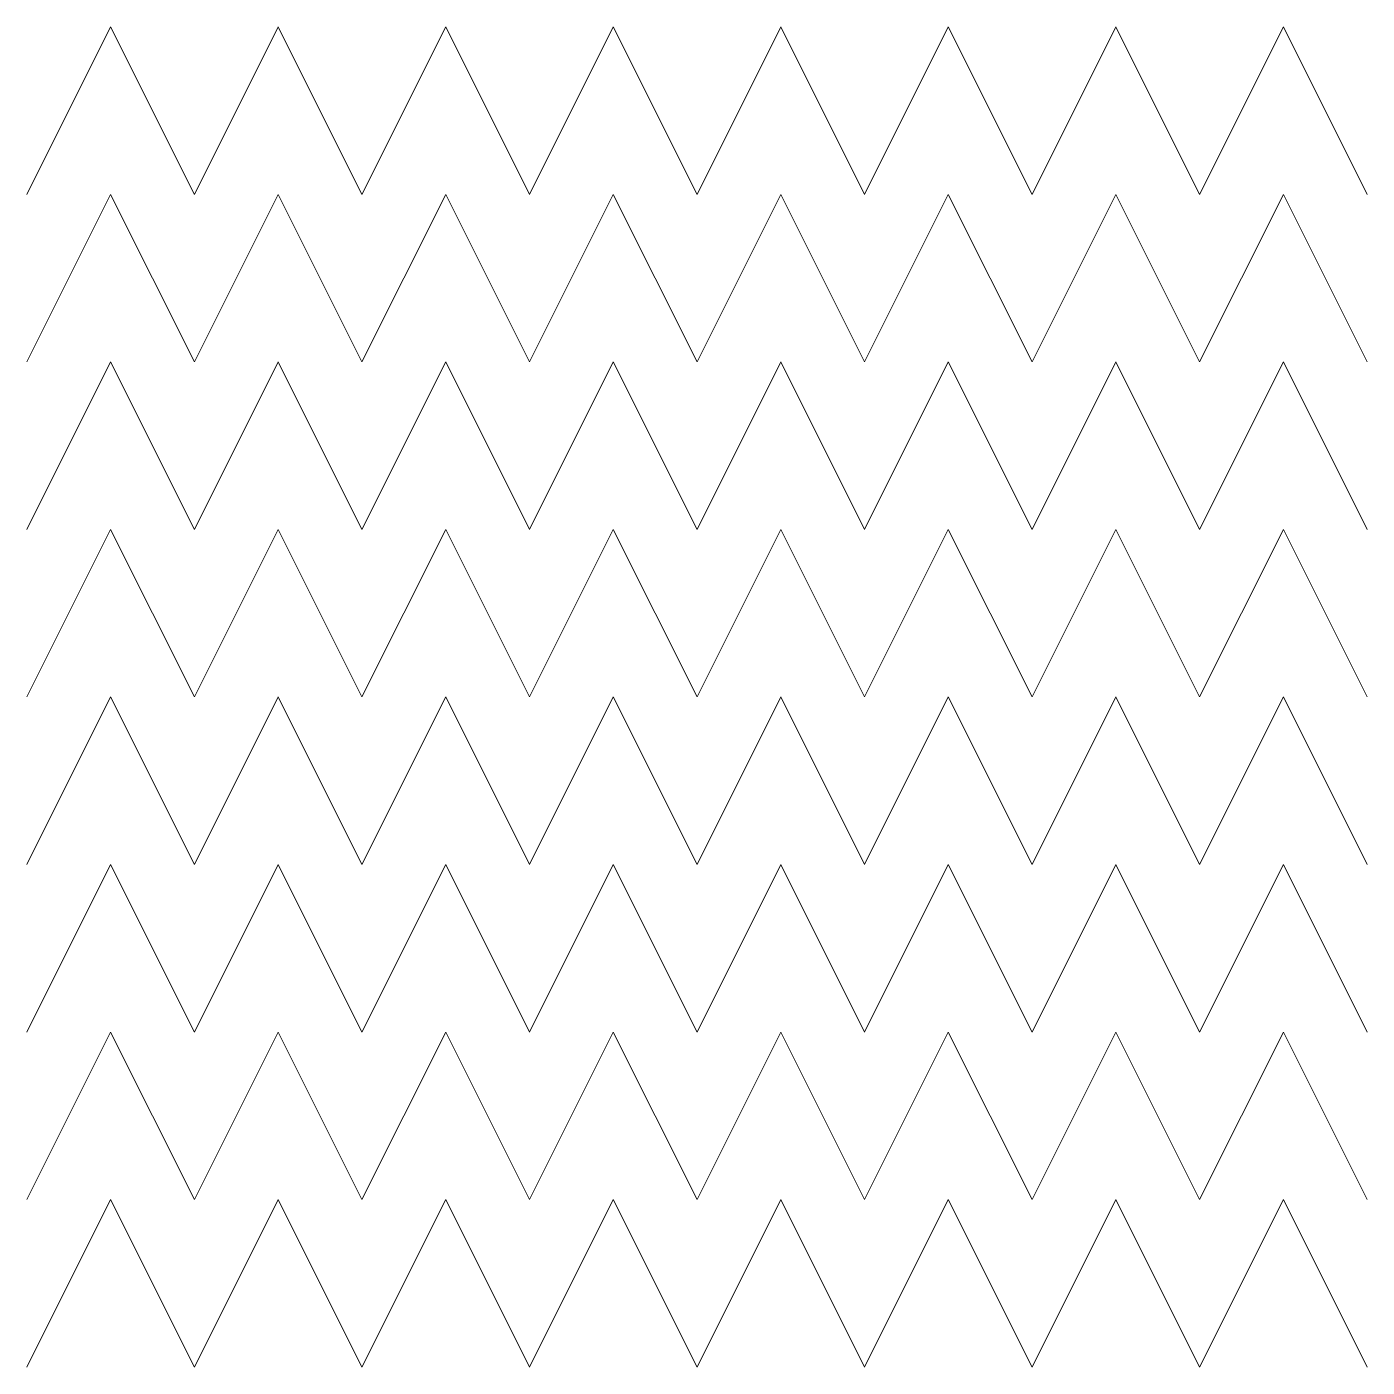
# Model space of a CAD drawing. Header units: millimetres. Extents: x -40 to 40, y -40 to 40.
import ezdxf

# ---------------------------------------------------------------- set-up
doc = ezdxf.new("R2010")
doc.units = ezdxf.units.MM
doc.layers.get('0').update_dxf_attribs({"linetype": 'CONTINUOUS', "lineweight": 0})

msp = doc.modelspace()

# ---------------------------------------------------------------- linework, layer by layer
for p, q in [((-40, 30), (-35, 40)), ((-35, 40), (-30, 30)), ((-30, 30), (-25, 40)), ((-25, 40), (-20, 30)), ((-20, 30), (-15, 40)), ((-15, 40), (-10, 30)), ((-10, 30), (-5, 40)), ((-5, 40), (0, 30)), ((5, 40), (0, 30)), ((10, 30), (5, 40)), ((15, 40), (10, 30)), ((20, 30), (15, 40)), ((25, 40), (20, 30)), ((30, 30), (25, 40)), ((35, 40), (30, 30)), ((40, 30), (35, 40)), ((-40, 20), (-35, 30)), ((-35, 30), (-30, 20)), ((-30, 20), (-25, 30)), ((-25, 30), (-20, 20)), ((-20, 20), (-15, 30)), ((-15, 30), (-10, 20)), ((-10, 20), (-5, 30)), ((-5, 30), (0, 20)), ((5, 30), (0, 20)), ((10, 20), (5, 30)), ((15, 30), (10, 20)), ((20, 20), (15, 30)), ((25, 30), (20, 20)), ((30, 20), (25, 30)), ((35, 30), (30, 20)), ((40, 20), (35, 30)), ((25, 20), (20, 10)), ((30, 10), (25, 20)), ((-40, 10), (-35, 20)), ((-35, 20), (-30, 10)), ((-30, 10), (-25, 20)), ((-25, 20), (-20, 10)), ((-20, 10), (-15, 20)), ((-15, 20), (-10, 10)), ((-10, 10), (-5, 20)), ((-5, 20), (0, 10)), ((5, 20), (0, 10)), ((10, 10), (5, 20)), ((15, 20), (10, 10)), ((20, 10), (15, 20)), ((35, 20), (30, 10)), ((40, 10), (35, 20)), ((-40, 0), (-35, 10)), ((-35, 10), (-30, 0)), ((-30, 0), (-25, 10)), ((-25, 10), (-20, 0)), ((-20, 0), (-15, 10)), ((-15, 10), (-10, 0)), ((-10, 0), (-5, 10)), ((-5, 10), (0, 0)), ((5, 10), (0, 0)), ((10, 0), (5, 10)), ((15, 10), (10, 0)), ((20, 0), (15, 10)), ((25, 10), (20, 0)), ((30, 0), (25, 10)), ((35, 10), (30, 0)), ((40, 0), (35, 10)), ((-40, -10), (-35, 0)), ((-35, 0), (-30, -10)), ((-30, -10), (-25, 0)), ((-25, 0), (-20, -10)), ((-20, -10), (-15, 0)), ((-15, 0), (-10, -10)), ((-10, -10), (-5, 0)), ((-5, 0), (0, -10)), ((5, 0), (0, -10)), ((10, -10), (5, 0)), ((35, 0), (30, -10)), ((40, -10), (35, 0)), ((15, 0), (10, -10)), ((20, -10), (15, 0)), ((25, 0), (20, -10)), ((30, -10), (25, 0)), ((-40, -20), (-35, -10)), ((-35, -10), (-30, -20)), ((-30, -20), (-25, -10)), ((-25, -10), (-20, -20)), ((-20, -20), (-15, -10)), ((-15, -10), (-10, -20)), ((-10, -20), (-5, -10)), ((-5, -10), (0, -20)), ((5, -10), (0, -20)), ((10, -20), (5, -10)), ((15, -10), (10, -20)), ((20, -20), (15, -10)), ((25, -10), (20, -20)), ((30, -20), (25, -10)), ((35, -10), (30, -20)), ((40, -20), (35, -10)), ((-40, -30), (-35, -20)), ((-35, -20), (-30, -30)), ((-30, -30), (-25, -20)), ((-25, -20), (-20, -30)), ((-20, -30), (-15, -20)), ((-15, -20), (-10, -30)), ((-10, -30), (-5, -20)), ((-5, -20), (0, -30)), ((5, -20), (0, -30)), ((10, -30), (5, -20)), ((15, -20), (10, -30)), ((20, -30), (15, -20)), ((25, -20), (20, -30)), ((30, -30), (25, -20)), ((35, -20), (30, -30)), ((40, -30), (35, -20)), ((-40, -40), (-35, -30)), ((-35, -30), (-30, -40)), ((-30, -40), (-25, -30)), ((-25, -30), (-20, -40)), ((-20, -40), (-15, -30)), ((-15, -30), (-10, -40)), ((-10, -40), (-5, -30)), ((-5, -30), (0, -40)), ((5, -30), (0, -40)), ((10, -40), (5, -30)), ((15, -30), (10, -40)), ((20, -40), (15, -30)), ((25, -30), (20, -40)), ((30, -40), (25, -30)), ((35, -30), (30, -40)), ((40, -40), (35, -30))]:
    msp.add_line(p, q)

doc.saveas('drawing.dxf')
